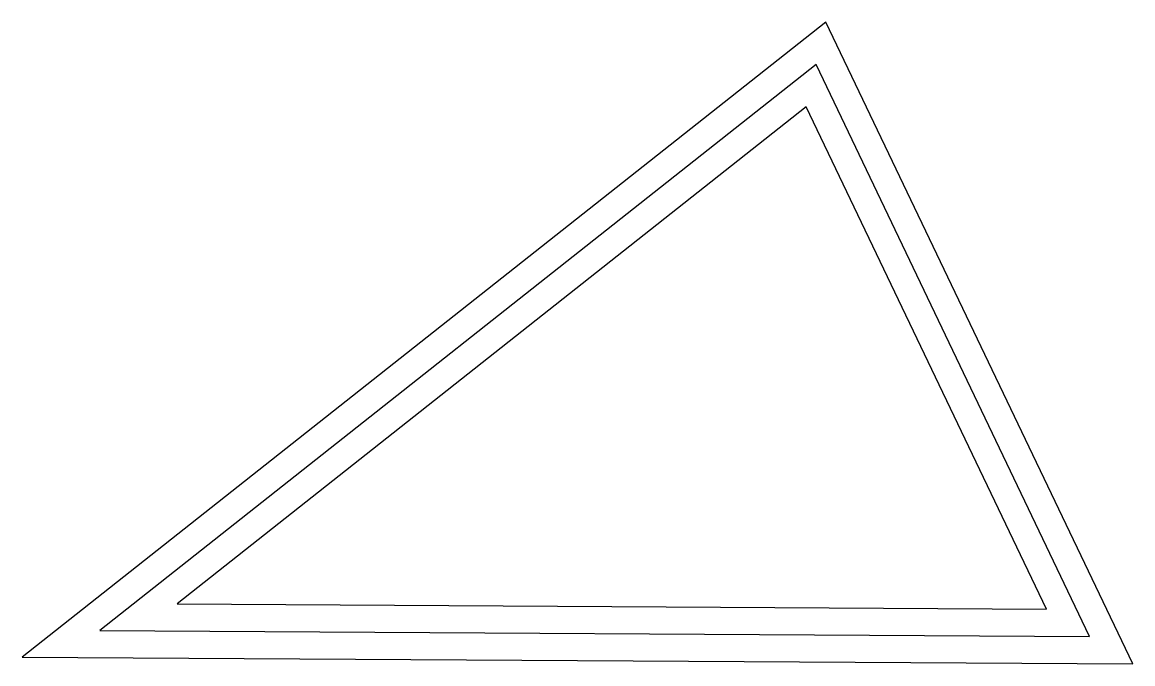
# Model space of a CAD drawing. Header units: millimetres. Extents: x -148 to 57, y -117 to 2.
import ezdxf

# ---------------------------------------------------------------- set-up
doc = ezdxf.new("R2010")
doc.units = ezdxf.units.MM
doc.layers.get('0').update_dxf_attribs({"linetype": 'CONTINUOUS'})

msp = doc.modelspace()

# ---------------------------------------------------------------- linework, layer by layer
for points in [[(57.17, -116.6), (0.61, 1.75), (-147.55, -115.4)], [(-133.27, -110.48), (49.22, -111.56), (-1.2, -6.06)], [(-118.99, -105.56), (41.27, -106.51), (-3.01, -13.86)]]:
    msp.add_lwpolyline(points, close=True)

doc.saveas('drawing.dxf')
